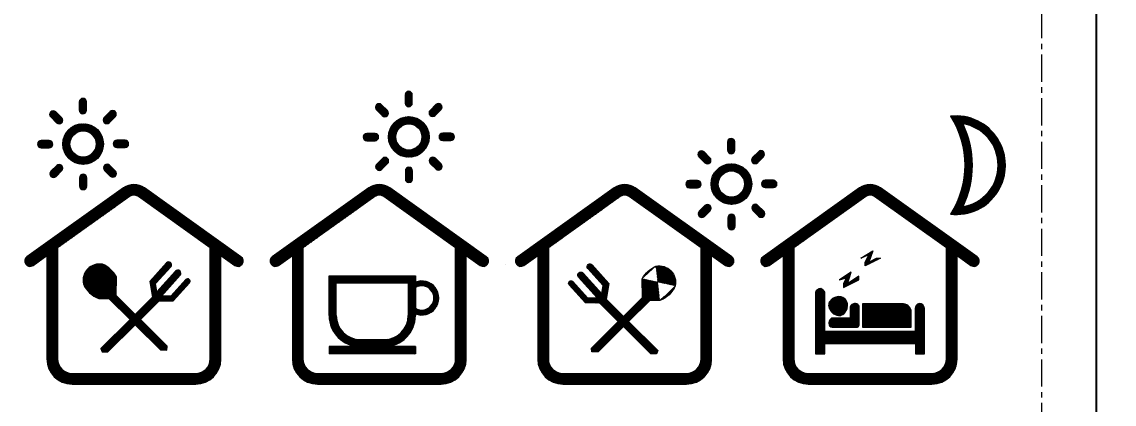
# Model space of a CAD drawing. Header units: millimetres. Extents: x 2631 to 4611, y 2266 to 2772.
# Drawn here: x 2731.04 to 2761.17, y 2693.99 to 2704.53 of the extents above; entities that cross this region are included whole.
import ezdxf

# ---------------------------------------------------------------- set-up
doc = ezdxf.new("R2010")
doc.units = ezdxf.units.MM
doc.linetypes.add('CENTER', pattern=[0.6, 0.375, -0.075, 0.075, -0.075])
doc.layers.add('Dim', color=4, linetype='Continuous')
doc.layers.add('DWG', color=7, linetype='Continuous')
doc.layers.add('LCD', color=4, linetype='Continuous', lineweight=20)
doc.styles.add('宋体', font='宋体.ttf')
doc.dimstyles.new('DIM', dxfattribs={"dimtxt": 2.5, "dimasz": 2, "dimexe": 1.25, "dimexo": 1, "dimgap": 1, "dimtad": 1, "dimzin": 1, "dimtxsty": '宋体', "dimcen": 2.5, "dimazin": 0, "dimtfac": 1, "dimtmove": 0, "dimatfit": 3, "dimfxl": 0, "dimlwe": 0, "dimarcsym": 0})
pattern_1 = [(45, (-449.201412, 935.138696), (-0.01122532015, 0.01122532015), [])]
pattern_2 = [(45, (-449.501412, 935.138696), (-0.01122532015, 0.01122532015), [])]
pattern_3 = [(45, (-448.901412, 935.138696), (-0.01122532015, 0.01122532015), [])]
pattern_4 = [(45, (-448.601412, 935.138696), (-0.01122532015, 0.01122532015), [])]

# ---------------------------------------------------------------- blocks, each defined once
blk = doc.blocks.new('*D95')
at = {"layer": 'Defpoints', "color": 0, "transparency": 16777216}
for p in [(2759.671, 2737.026), (2776.725, 2737.026), (2758.171, 2683.026)]:
    blk.add_point(p, dxfattribs=at)
at = {"layer": 'Dim', "color": 0, "lineweight": 0, "transparency": 16777216}
for p, q in [((2760.671, 2737.026), (2777.975, 2737.026)), ((2759.171, 2683.026), (2777.975, 2683.026))]:
    blk.add_line(p, q, dxfattribs=at)
at = {"layer": 'Dim', "color": 0, "lineweight": -2, "transparency": 16777216}
blk.add_line((2776.725, 2685.026), (2776.725, 2735.026), dxfattribs=at)
at = {"layer": 'Dim', "color": 0, "transparency": 16777216}
for points in [[(2776.392, 2735.026), (2777.058, 2735.026), (2776.725, 2737.026)], [(2776.392, 2685.026), (2777.058, 2685.026), (2776.725, 2683.026)]]:
    blk.add_solid(points, dxfattribs=at)
at = {"layer": 'Dim', "color": 0, "transparency": 16777216, "insert": (2774.086, 2706.459), "char_height": 2.5, "attachment_point": 5, "rotation": 90, "style": '宋体'}
blk.add_mtext('54,00(V.A)', dxfattribs=at)

msp = doc.modelspace()

# ---------------------------------------------------------------- hatches: boundary and pattern name
at = {"lineweight": 0}
h = msp.add_hatch(dxfattribs=at)
h.set_pattern_fill('ANSI31', color=256, scale=0.005)
h.set_pattern_definition(pattern_2)
h.paths.add_polyline_path([(2736.52796, 2698.08857), (2736.91125, 2697.81527, 0.41421356), (2737.11536, 2697.84946, 0.41421356), (2737.08117, 2698.05357), (2734.421, 2699.95036, 0.32000699), (2733.8377, 2699.95036), (2731.17753, 2698.05357, 0.41421356), (2731.14334, 2697.84946, 0.41421356), (2731.34744, 2697.81527), (2731.73073, 2698.08857), (2731.73073, 2695.23731, 0.41421356), (2732.4215, 2694.54654), (2735.8372, 2694.54654, 0.41421356), (2736.52796, 2695.23731)])
h.paths.add_polyline_path([(2736.23529, 2695.23731, -0.41421356), (2735.8372, 2694.83921), (2732.4215, 2694.83921, -0.41421356), (2732.02341, 2695.23731), (2732.02341, 2698.29725), (2734.00762, 2699.71206, -0.32000699), (2734.25108, 2699.71206), (2736.23529, 2698.29725)], flags=16)
h.paths.add_polyline_path([(2735.66155, 2697.33718), (2735.21317, 2696.83903), (2734.81995, 2696.83057), (2734.30757, 2696.32258), (2735.04417, 2695.59201), (2735.03966, 2695.48388), (2734.86515, 2695.48817), (2734.16568, 2696.18191), (2733.41265, 2695.43532), (2733.25011, 2695.4307), (2733.2174, 2695.5231), (2734.02382, 2696.32261), (2733.43989, 2696.90177), (2733.1653, 2696.90407, -0.21545157), (2732.73501, 2697.307, -0.53884782), (2733.26643, 2697.84639, -0.16950707), (2733.64741, 2697.5037), (2733.63868, 2696.98601), (2734.16571, 2696.46329), (2734.6448, 2696.93827), (2734.56671, 2697.37514), (2735.0274, 2697.88697, -1), (2735.1462, 2697.78004), (2734.72655, 2697.31381), (2734.76179, 2697.08417), (2735.27793, 2697.65718, -1), (2735.40268, 2697.5449), (2734.88654, 2696.97189), (2735.16065, 2696.97779), (2735.56354, 2697.4254, -1)], flags=0)
h = msp.add_hatch(dxfattribs=at)
h.set_pattern_fill('ANSI31', color=256, scale=0.005)
h.set_pattern_definition(pattern_1)
h.paths.add_polyline_path([(2743.68065, 2697.81527, 0.41421356), (2743.88476, 2697.84946, 0.41421356), (2743.85057, 2698.05357), (2741.19039, 2699.95036, 0.32000699), (2740.6071, 2699.95036), (2737.94693, 2698.05357, 0.41421356), (2737.91273, 2697.84946, 0.41421356), (2738.11684, 2697.81527), (2738.50013, 2698.08857), (2738.50013, 2695.23731, 0.41421356), (2739.1909, 2694.54654), (2742.60659, 2694.54654, 0.41421356), (2743.29736, 2695.23731), (2743.29736, 2698.08857)])
h.paths.add_polyline_path([(2743.00469, 2695.23731, -0.41421356), (2742.60659, 2694.83921), (2739.1909, 2694.83921, -0.41421356), (2738.7928, 2695.23731), (2738.7928, 2698.29725), (2740.77701, 2699.71206, -0.32000699), (2741.02048, 2699.71206), (2743.00469, 2698.29725)], flags=16)
h.paths.add_polyline_path([(2741.89261, 2696.48296), (2741.89261, 2696.43171, -0.41421356), (2741.03898, 2695.57809), (2741.89261, 2695.57809), (2741.89261, 2695.37688), (2739.51465, 2695.37688), (2739.51465, 2695.57809), (2740.36828, 2695.57809, -0.41421356), (2739.51465, 2696.43171), (2739.51465, 2697.52923), (2741.89261, 2697.52923), (2741.89261, 2697.3528, -1.48604621)], flags=0)
h.paths.add_polyline_path([(2741.89261, 2696.63293), (2741.89261, 2697.20283, -1.79743407)], flags=0)
h.paths.add_polyline_path([(2741.6975, 2697.33412), (2741.6975, 2696.43171, -0.41421356), (2741.03898, 2695.7732), (2740.36828, 2695.7732, -0.41421356), (2739.70977, 2696.43171), (2739.70977, 2697.33412)], flags=0)
h = msp.add_hatch(dxfattribs=at)
h.set_pattern_fill('ANSI31', color=256, scale=0.005)
h.set_pattern_definition(pattern_3)
h.paths.add_polyline_path([(2750.06676, 2698.08857), (2750.45005, 2697.81527, 0.41421356), (2750.65415, 2697.84946, 0.41421356), (2750.61996, 2698.05357), (2747.95979, 2699.95036, 0.32000699), (2747.3765, 2699.95036), (2744.71632, 2698.05357, 0.41421356), (2744.68213, 2697.84946, 0.41421356), (2744.88624, 2697.81527), (2745.26953, 2698.08857), (2745.26953, 2695.23731, 0.41421356), (2745.96029, 2694.54654), (2749.37599, 2694.54654, 0.41421356), (2750.06676, 2695.23731)])
h.paths.add_polyline_path([(2749.77409, 2695.23731, -0.41421356), (2749.37599, 2694.83921), (2745.96029, 2694.83921, -0.41421356), (2745.5622, 2695.23731), (2745.5622, 2698.29725), (2747.54641, 2699.71206, -0.32000699), (2747.78987, 2699.71206), (2749.77409, 2698.29725)], flags=16)
h.paths.add_polyline_path([(2749.06355, 2697.25382, -0.21545157), (2748.63326, 2696.8509), (2748.35867, 2696.84859), (2747.77474, 2696.26944), (2748.58115, 2695.46993), (2748.54845, 2695.37753), (2748.38591, 2695.38215), (2747.63288, 2696.12873), (2746.93341, 2695.43499), (2746.7589, 2695.4307), (2746.75439, 2695.53884), (2747.49099, 2696.26941), (2746.97861, 2696.7774), (2746.58539, 2696.78585), (2746.13701, 2697.28401, -1), (2746.23502, 2697.37223), (2746.63791, 2696.92461), (2746.91202, 2696.91872), (2746.39592, 2697.49168, -1), (2746.52058, 2697.60405), (2747.03677, 2697.031), (2747.07201, 2697.26063), (2746.65236, 2697.72687, -1), (2746.77116, 2697.8338), (2747.23185, 2697.32196), (2747.15376, 2696.8851), (2747.63285, 2696.41011), (2748.15988, 2696.93283), (2748.15115, 2697.45052, -0.16950707), (2748.53213, 2697.79321, -0.53884782)], flags=0)
h = msp.add_hatch(dxfattribs=at)
h.set_pattern_fill('ANSI31', color=256, scale=0.005)
h.set_pattern_definition(pattern_4)
h.paths.add_polyline_path([(2756.83615, 2698.08857), (2757.21944, 2697.81527, 0.41421356), (2757.42355, 2697.84946, 0.41421356), (2757.38936, 2698.05357), (2754.72919, 2699.95036, 0.32000699), (2754.14589, 2699.95036), (2751.48572, 2698.05357, 0.41421356), (2751.45153, 2697.84946, 0.41421356), (2751.65563, 2697.81527), (2752.03892, 2698.08857), (2752.03892, 2695.23731, 0.41421356), (2752.72969, 2694.54654), (2756.14539, 2694.54654, 0.41421356), (2756.83615, 2695.23731)])
h.paths.add_polyline_path([(2756.54348, 2695.23731, -0.41421356), (2756.14539, 2694.83921), (2752.72969, 2694.83921, -0.41421356), (2752.3316, 2695.23731), (2752.3316, 2698.29725), (2754.31581, 2699.71206, -0.32000699), (2754.55927, 2699.71206), (2756.54348, 2698.29725)], flags=16)
h.paths.add_polyline_path([(2755.93823, 2696.63046), (2755.93823, 2695.37737), (2755.6875, 2695.37737), (2755.6875, 2695.66769), (2753.18758, 2695.66769), (2753.18758, 2695.37737), (2752.92896, 2695.37737), (2752.92841, 2697.07283, -0.2873061), (2753.07661, 2697.17525, -0.16923824), (2753.18901, 2697.07959), (2753.18901, 2695.99743), (2755.68139, 2695.99743), (2755.68139, 2696.61386, -0.34807446), (2755.78992, 2696.76891, -0.37568134)], flags=0)
h.paths.add_polyline_path([(2755.5746, 2696.52034), (2755.5746, 2696.11238), (2754.22692, 2696.11238), (2754.22753, 2696.75877), (2755.3055, 2696.75877, -0.43424291)], flags=0)
h.paths.add_polyline_path([(2754.72067, 2698.01117), (2754.29777, 2697.80169), (2754.29777, 2697.90283), (2754.40434, 2698.10762), (2754.18494, 2698.01333), (2754.51784, 2698.21458), (2754.40005, 2697.90519), (2754.61114, 2698.01117)], flags=0)
h.paths.add_polyline_path([(2754.12806, 2697.42072), (2753.70734, 2697.21072), (2753.70734, 2697.31577), (2753.7843, 2697.47463), (2753.59447, 2697.41954), (2753.91641, 2697.6258), (2753.81252, 2697.31193), (2754.12806, 2697.52299)], flags=0)
h.paths.add_polyline_path([(2753.39161, 2696.11701), (2754.08657, 2696.11701, 0.41609197), (2754.13201, 2696.16672), (2754.13201, 2696.68015, 0.41384305), (2754.0374, 2696.76342, 0.20803988), (2753.9126, 2696.72015, 0.2099861), (2753.89038, 2696.64353), (2753.89038, 2696.35746), (2753.38715, 2696.28027, 1.02767298)], flags=0)
h.paths.add_polyline_path([(2753.81419, 2696.74024, -0.04772858), (2753.80471, 2696.63293, 0.10831985)], flags=0)
h = msp.add_hatch(dxfattribs=at)
h.set_pattern_fill('ANSI31', color=256, scale=0.005)
h.set_pattern_definition(pattern_4)
h.paths.add_polyline_path([(2754.51784, 2698.21458), (2754.40005, 2697.90519), (2754.61114, 2698.01117), (2754.72067, 2698.01117), (2754.29777, 2697.80169), (2754.29777, 2697.90283), (2754.40434, 2698.10762), (2754.18494, 2698.01333)])
h.paths.add_polyline_path([(2753.59447, 2697.41954), (2753.7843, 2697.47463), (2753.70734, 2697.31577), (2753.70734, 2697.21072), (2754.12806, 2697.42072), (2754.12806, 2697.52299), (2753.81252, 2697.31193), (2753.91641, 2697.6258)])
edge = h.paths.add_edge_path(flags=17)
edge.add_line((2754.22692, 2696.11238), (2755.5746, 2696.11238))
edge.add_line((2755.5746, 2696.11238), (2755.5746, 2696.52034))
edge.add_arc((2755.32867, 2696.51384), 0.24602, 1.513724, 95.403941)
edge.add_line((2755.3055, 2696.75877), (2754.22753, 2696.75877))
edge.add_line((2754.22753, 2696.75877), (2754.22692, 2696.11238))
edge = h.paths.add_edge_path(flags=17)
edge.add_arc((2753.48455, 2696.71038), 0.19087, 169.80168, 212.751005)
edge.add_arc((2753.63695, 2696.76341), 0.3498, 206.539338, 233.616682)
edge.add_arc((2753.58673, 2696.72917), 0.29313, 237.552912, 276.048813)
edge.add_arc((2753.54895, 2696.68595), 0.2576, 285.461187, 316.869981)
edge.add_arc((2753.47231, 2696.74103), 0.3514, 318.858742, 335.942698)
edge.add_arc((2753.47324, 2696.71352), 0.34024, 340.113356, 349.828396)
edge.add_arc((2753.24867, 2696.73614), 0.56554, 351.590436, 360.41514)
edge.add_arc((2753.5647, 2696.70821), 0.25154, 7.314329, 29.091233)
edge.add_arc((2753.6131, 2696.76394), 0.18388, 21.226599, 82.23098)
edge.add_arc((2753.56943, 2696.6951), 0.26022, 74.729691, 107.25233)
edge.add_arc((2753.58242, 2696.64229), 0.31452, 106.660211, 142.690232)
edge.add_arc((2753.479, 2696.72262), 0.18358, 143.065841, 173.258539)
edge = h.paths.add_edge_path(flags=17)
edge.add_line((2753.89038, 2696.66956), (2753.89038, 2696.35746))
edge.add_line((2753.89038, 2696.35746), (2753.37747, 2696.35746))
edge.add_arc((2753.4245, 2696.2467), 0.12034, 113.009187, 181.062023)
edge.add_line((2753.30419, 2696.24447), (2753.30419, 2696.2111))
edge.add_arc((2753.34016, 2696.21251), 0.036, 182.25227, 196.044553)
edge.add_arc((2753.38715, 2696.19858), 0.08169, 177.205589, 273.127618)
edge.add_line((2753.39161, 2696.11701), (2754.08657, 2696.11701))
edge.add_arc((2754.0846, 2696.16444), 0.04747, 272.383872, 362.751081)
edge.add_line((2754.13201, 2696.16672), (2754.13201, 2696.68015))
edge.add_arc((2754.04302, 2696.67442), 0.08917, 3.684079, 93.611591)
edge.add_line((2754.0374, 2696.76342), (2754.01152, 2696.76342))
edge.add_arc((2754.0248, 2696.59835), 0.1656, 94.599005, 132.649457)
edge.add_arc((2753.98869, 2696.65654), 0.09917, 140.105083, 172.458852)
edge = h.paths.add_edge_path()
edge.add_line((2755.93823, 2695.37737), (2755.93823, 2696.63046))
edge.add_arc((2755.78494, 2696.61492), 0.15407, 5.787634, 88.148685)
edge.add_arc((2755.83353, 2696.62288), 0.15241, 106.625009, 183.391817)
edge.add_line((2755.68139, 2696.61386), (2755.68139, 2695.99743))
edge.add_line((2755.68139, 2695.99743), (2753.18901, 2695.99743))
edge.add_line((2753.18901, 2695.99743), (2753.18901, 2697.07959))
edge.add_arc((2752.99554, 2696.96614), 0.22428, 30.386927, 68.809409)
edge.add_arc((2753.08427, 2697.00573), 0.16969, 92.588867, 156.707592)
edge.add_line((2752.92841, 2697.07283), (2752.92896, 2695.37737))
edge.add_line((2752.92896, 2695.37737), (2753.18758, 2695.37737))
edge.add_line((2753.18758, 2695.37737), (2753.18758, 2695.66769))
edge.add_line((2753.18758, 2695.66769), (2755.6875, 2695.66769))
edge.add_line((2755.6875, 2695.66769), (2755.6875, 2695.37737))
edge.add_line((2755.6875, 2695.37737), (2755.93823, 2695.37737))
h = msp.add_hatch(dxfattribs=at)
h.set_pattern_fill('ANSI31', color=256, scale=0.005)
h.set_pattern_definition(pattern_2)
edge = h.paths.add_edge_path()
edge.add_line((2733.43989, 2696.90177), (2734.02382, 2696.32261))
edge.add_line((2734.02382, 2696.32261), (2733.2174, 2695.5231))
edge.add_line((2733.2174, 2695.5231), (2733.25011, 2695.4307))
edge.add_line((2733.25011, 2695.4307), (2733.41265, 2695.43532))
edge.add_line((2733.41265, 2695.43532), (2734.16568, 2696.18191))
edge.add_line((2734.16568, 2696.18191), (2734.86515, 2695.48817))
edge.add_line((2734.86515, 2695.48817), (2735.03966, 2695.48388))
edge.add_line((2735.03966, 2695.48388), (2735.04417, 2695.59201))
edge.add_line((2735.04417, 2695.59201), (2734.30757, 2696.32258))
edge.add_line((2734.30757, 2696.32258), (2734.81995, 2696.83057))
edge.add_line((2734.81995, 2696.83057), (2735.21317, 2696.83903))
edge.add_line((2735.21317, 2696.83903), (2735.66155, 2697.33718))
edge.add_arc((2735.61254, 2697.38129), 0.06593, 318.010274, 498.010274)
edge.add_line((2735.56354, 2697.4254), (2735.16065, 2696.97779))
edge.add_line((2735.16065, 2696.97779), (2734.88654, 2696.97189))
edge.add_line((2734.88654, 2696.97189), (2735.40268, 2697.5449))
edge.add_arc((2735.34031, 2697.60104), 0.08391, 318.010274, 498.010274)
edge.add_line((2735.27793, 2697.65718), (2734.76179, 2697.08417))
edge.add_line((2734.76179, 2697.08417), (2734.72655, 2697.31381))
edge.add_line((2734.72655, 2697.31381), (2735.1462, 2697.78004))
edge.add_arc((2735.0868, 2697.83351), 0.07992, 318.010274, 498.010274)
edge.add_line((2735.0274, 2697.88697), (2734.56671, 2697.37514))
edge.add_line((2734.56671, 2697.37514), (2734.6448, 2696.93827))
edge.add_line((2734.6448, 2696.93827), (2734.16571, 2696.46329))
edge.add_line((2734.16571, 2696.46329), (2733.63868, 2696.98601))
edge.add_line((2733.63868, 2696.98601), (2733.64741, 2697.5037))
edge.add_arc((2732.96602, 2697.12929), 0.77748, 28.787612, 67.269985)
edge.add_arc((2733.17831, 2697.40173), 0.45331, 78.790655, 192.062298)
edge.add_arc((2733.39599, 2697.58165), 0.71577, 202.56358, 251.19801)
edge.add_line((2733.1653, 2696.90407), (2733.43989, 2696.90177))
h = msp.add_hatch(dxfattribs=at)
h.set_pattern_fill('ANSI31', color=256, scale=0.005)
h.set_pattern_definition(pattern_3)
edge = h.paths.add_edge_path()
edge.add_line((2748.35867, 2696.84859), (2747.77474, 2696.26944))
edge.add_line((2747.77474, 2696.26944), (2748.58115, 2695.46993))
edge.add_line((2748.58115, 2695.46993), (2748.54845, 2695.37753))
edge.add_line((2748.54845, 2695.37753), (2748.38591, 2695.38215))
edge.add_line((2748.38591, 2695.38215), (2747.63288, 2696.12873))
edge.add_line((2747.63288, 2696.12873), (2746.93341, 2695.43499))
edge.add_line((2746.93341, 2695.43499), (2746.7589, 2695.4307))
edge.add_line((2746.7589, 2695.4307), (2746.75439, 2695.53884))
edge.add_line((2746.75439, 2695.53884), (2747.49099, 2696.26941))
edge.add_line((2747.49099, 2696.26941), (2746.97861, 2696.7774))
edge.add_line((2746.97861, 2696.7774), (2746.58539, 2696.78585))
edge.add_line((2746.58539, 2696.78585), (2746.13701, 2697.28401))
edge.add_arc((2746.18601, 2697.32812), 0.06593, 41.989726, 221.989726, ccw=False)
edge.add_line((2746.23502, 2697.37223), (2746.63791, 2696.92461))
edge.add_line((2746.63791, 2696.92461), (2746.91202, 2696.91872))
edge.add_line((2746.91202, 2696.91872), (2746.39588, 2697.49173))
edge.add_arc((2746.45825, 2697.54786), 0.08391, 41.989726, 221.989726, ccw=False)
edge.add_line((2746.52062, 2697.604), (2747.03677, 2697.031))
edge.add_line((2747.03677, 2697.031), (2747.07201, 2697.26063))
edge.add_line((2747.07201, 2697.26063), (2746.65236, 2697.72687))
edge.add_arc((2746.71176, 2697.78033), 0.07992, 41.989726, 221.989726, ccw=False)
edge.add_line((2746.77116, 2697.8338), (2747.23185, 2697.32196))
edge.add_line((2747.23185, 2697.32196), (2747.15376, 2696.8851))
edge.add_line((2747.15376, 2696.8851), (2747.63285, 2696.41011))
edge.add_line((2747.63285, 2696.41011), (2748.15988, 2696.93283))
edge.add_line((2748.15988, 2696.93283), (2748.15115, 2697.45052))
edge.add_arc((2748.83254, 2697.07612), 0.77748, 112.730015, 151.212388, ccw=False)
edge.add_arc((2748.62025, 2697.34855), 0.45331, -12.062298, 101.209345, ccw=False)
edge.add_arc((2748.40257, 2697.52847), 0.71577, 288.80199, 337.43642, ccw=False)
edge.add_line((2748.63326, 2696.8509), (2748.35867, 2696.84859))
h = msp.add_hatch(dxfattribs=at)
h.set_pattern_fill('ANSI31', color=256, scale=0.005)
h.set_pattern_definition(pattern_1)
edge = h.paths.add_edge_path(flags=16)
edge.add_line((2740.36828, 2695.7732), (2741.03898, 2695.7732))
edge.add_arc((2741.03898, 2696.43171), 0.65851, 270, 360)
edge.add_line((2741.6975, 2696.43171), (2741.6975, 2697.33412))
edge.add_line((2741.6975, 2697.33412), (2739.70977, 2697.33412))
edge.add_line((2739.70977, 2697.33412), (2739.70977, 2696.43171))
edge.add_arc((2740.36828, 2696.43171), 0.65851, 180, 270)
h.paths.add_polyline_path([(2741.89261, 2695.57809), (2741.89261, 2695.37688), (2739.51465, 2695.37688), (2739.51465, 2695.57809)])
edge = h.paths.add_edge_path()
edge.add_arc((2742.06943, 2696.91788), 0.46949, 247.875317, 472.124683)
edge.add_line((2741.89261, 2697.3528), (2741.89261, 2697.52923))
edge.add_line((2741.89261, 2697.52923), (2739.51465, 2697.52923))
edge.add_line((2739.51465, 2697.52923), (2739.51465, 2696.43171))
edge.add_arc((2740.36828, 2696.43171), 0.85363, 180, 270)
edge.add_line((2740.36828, 2695.57809), (2741.03898, 2695.57809))
edge.add_arc((2741.03898, 2696.43171), 0.85363, 270, 360)
edge.add_line((2741.89261, 2696.43171), (2741.89261, 2696.48296))
edge = h.paths.add_edge_path(flags=16)
edge.add_arc((2742.06943, 2696.91788), 0.33535, 238.178631, 481.821369)
edge.add_line((2741.89261, 2697.20283), (2741.89261, 2696.63293))
at = {"layer": 'LCD'}
h = msp.add_hatch(dxfattribs=at)
h.set_pattern_fill('ANSI31', color=0, scale=0.005)
h.set_pattern_definition([(45, (-466.786535, 936.242757), (-0.01122532015, 0.01122532015), [])])
edge = h.paths.add_edge_path()
edge.add_line((2733.31788, 2700.43411), (2733.47689, 2700.27509))
edge.add_arc((2733.5476, 2700.3458), 0.1, 225, 315)
edge.add_arc((2733.5476, 2700.3458), 0.1, 315, 405)
edge.add_line((2733.61831, 2700.41652), (2733.4593, 2700.57553))
edge.add_arc((2733.38859, 2700.50482), 0.1, 45, 135)
edge.add_arc((2733.38859, 2700.50482), 0.1, 135, 225)
edge = h.paths.add_edge_path()
edge.add_line((2732.62985, 2700.22884), (2732.62985, 2700.00396))
edge.add_arc((2732.72985, 2700.00396), 0.1, 180, 270)
edge.add_arc((2732.72985, 2700.00396), 0.1, 270, 360)
edge.add_line((2732.82985, 2700.00396), (2732.82985, 2700.22884))
edge.add_arc((2732.72985, 2700.22884), 0.1, 0, 90)
edge.add_arc((2732.72985, 2700.22884), 0.1, 90, 180)
edge = h.paths.add_edge_path()
edge.add_line((2731.99819, 2700.5702), (2731.83918, 2700.41119))
edge.add_arc((2731.90989, 2700.34048), 0.1, 135, 225)
edge.add_arc((2731.90989, 2700.34048), 0.1, 225, 315)
edge.add_line((2731.9806, 2700.26977), (2732.13961, 2700.42878))
edge.add_arc((2732.0689, 2700.49949), 0.1, 315, 405)
edge.add_arc((2732.0689, 2700.49949), 0.1, 45, 135)
edge = h.paths.add_edge_path()
edge.add_line((2731.79292, 2701.25824), (2731.56804, 2701.25824))
edge.add_arc((2731.56804, 2701.15824), 0.1, 90, 180)
edge.add_arc((2731.56804, 2701.15824), 0.1, 180, 270)
edge.add_line((2731.56804, 2701.05824), (2731.79292, 2701.05824))
edge.add_arc((2731.79292, 2701.15824), 0.1, 270, 360)
edge.add_arc((2731.79292, 2701.15824), 0.1, 360, 450)
edge = h.paths.add_edge_path()
edge.add_line((2732.13429, 2701.88989), (2731.97527, 2702.04891))
edge.add_arc((2731.90456, 2701.9782), 0.1, 45, 135)
edge.add_arc((2731.90456, 2701.9782), 0.1, 135, 225)
edge.add_line((2731.83385, 2701.90748), (2731.99287, 2701.74847))
edge.add_arc((2732.06358, 2701.81918), 0.1, 225, 315)
edge.add_arc((2732.06358, 2701.81918), 0.1, 315, 405)
edge = h.paths.add_edge_path()
edge.add_line((2732.82232, 2702.09516), (2732.82232, 2702.32004))
edge.add_arc((2732.72232, 2702.32004), 0.1, 0, 90)
edge.add_arc((2732.72232, 2702.32004), 0.1, 90, 180)
edge.add_line((2732.62232, 2702.32004), (2732.62232, 2702.09516))
edge.add_arc((2732.72232, 2702.09516), 0.1, 180, 270)
edge.add_arc((2732.72232, 2702.09516), 0.1, 270, 360)
edge = h.paths.add_edge_path()
edge.add_line((2733.45398, 2701.7538), (2733.61299, 2701.91281))
edge.add_arc((2733.54228, 2701.98352), 0.1, 315, 405)
edge.add_arc((2733.54228, 2701.98352), 0.1, 45, 135)
edge.add_line((2733.47157, 2702.05423), (2733.31256, 2701.89522))
edge.add_arc((2733.38327, 2701.82451), 0.1, 135, 225)
edge.add_arc((2733.38327, 2701.82451), 0.1, 225, 315)
edge = h.paths.add_edge_path()
edge.add_line((2733.65925, 2701.06576), (2733.88412, 2701.06576))
edge.add_arc((2733.88412, 2701.16576), 0.1, 270, 360)
edge.add_arc((2733.88412, 2701.16576), 0.1, 0, 90)
edge.add_line((2733.88412, 2701.26576), (2733.65925, 2701.26576))
edge.add_arc((2733.65925, 2701.16576), 0.1, 90, 180)
edge.add_arc((2733.65925, 2701.16576), 0.1, 180, 270)
edge = h.paths.add_edge_path(flags=17)
edge.add_arc((2732.72608, 2701.162), 0.3604, 0, 360)
edge = h.paths.add_edge_path()
edge.add_arc((2732.72608, 2701.162), 0.5604, 0, 360)
h = msp.add_hatch(dxfattribs=at)
h.set_pattern_fill('ANSI31', color=0, scale=0.005)
h.set_pattern_definition([(45, (-457.799193, 936.437871), (-0.01122532015, 0.01122532015), [])])
edge = h.paths.add_edge_path()
edge.add_line((2742.30522, 2700.62922), (2742.46424, 2700.47021))
edge.add_arc((2742.53495, 2700.54092), 0.1, 225, 315)
edge.add_arc((2742.53495, 2700.54092), 0.1, 315, 405)
edge.add_line((2742.60566, 2700.61163), (2742.44664, 2700.77064))
edge.add_arc((2742.37593, 2700.69993), 0.1, 45, 135)
edge.add_arc((2742.37593, 2700.69993), 0.1, 135, 225)
edge = h.paths.add_edge_path()
edge.add_line((2741.61719, 2700.42395), (2741.61719, 2700.19908))
edge.add_arc((2741.71719, 2700.19908), 0.1, 180, 270)
edge.add_arc((2741.71719, 2700.19908), 0.1, 270, 360)
edge.add_line((2741.81719, 2700.19908), (2741.81719, 2700.42395))
edge.add_arc((2741.71719, 2700.42395), 0.1, 0, 90)
edge.add_arc((2741.71719, 2700.42395), 0.1, 90, 180)
edge = h.paths.add_edge_path()
edge.add_line((2740.98553, 2700.76532), (2740.82652, 2700.60631))
edge.add_arc((2740.89723, 2700.53559), 0.1, 135, 225)
edge.add_arc((2740.89723, 2700.53559), 0.1, 225, 315)
edge.add_line((2740.96794, 2700.46488), (2741.12695, 2700.6239))
edge.add_arc((2741.05624, 2700.69461), 0.1, 315, 405)
edge.add_arc((2741.05624, 2700.69461), 0.1, 45, 135)
edge = h.paths.add_edge_path()
edge.add_line((2740.78026, 2701.45335), (2740.55539, 2701.45335))
edge.add_arc((2740.55539, 2701.35335), 0.1, 90, 180)
edge.add_arc((2740.55539, 2701.35335), 0.1, 180, 270)
edge.add_line((2740.55539, 2701.25335), (2740.78026, 2701.25335))
edge.add_arc((2740.78026, 2701.35335), 0.1, 270, 360)
edge.add_arc((2740.78026, 2701.35335), 0.1, 360, 450)
edge = h.paths.add_edge_path()
edge.add_line((2741.12163, 2702.08501), (2740.96262, 2702.24402))
edge.add_arc((2740.89191, 2702.17331), 0.1, 45, 135)
edge.add_arc((2740.89191, 2702.17331), 0.1, 135, 225)
edge.add_line((2740.8212, 2702.1026), (2740.98021, 2701.94359))
edge.add_arc((2741.05092, 2702.0143), 0.1, 225, 315)
edge.add_arc((2741.05092, 2702.0143), 0.1, 315, 405)
edge = h.paths.add_edge_path()
edge.add_line((2741.80966, 2702.29028), (2741.80966, 2702.51515))
edge.add_arc((2741.70966, 2702.51515), 0.1, 360, 450)
edge.add_arc((2741.70966, 2702.51515), 0.1, 90, 180)
edge.add_line((2741.60966, 2702.51515), (2741.60966, 2702.29028))
edge.add_arc((2741.70966, 2702.29028), 0.1, 180, 270)
edge.add_arc((2741.70966, 2702.29028), 0.1, 270, 360)
edge = h.paths.add_edge_path()
edge.add_line((2742.44132, 2701.94891), (2742.60033, 2702.10792))
edge.add_arc((2742.52962, 2702.17863), 0.1, 315, 405)
edge.add_arc((2742.52962, 2702.17863), 0.1, 45, 135)
edge.add_line((2742.45891, 2702.24934), (2742.2999, 2702.09033))
edge.add_arc((2742.37061, 2702.01962), 0.1, 135, 225)
edge.add_arc((2742.37061, 2702.01962), 0.1, 225, 315)
edge = h.paths.add_edge_path()
edge.add_line((2742.64659, 2701.26088), (2742.87147, 2701.26088))
edge.add_arc((2742.87147, 2701.36088), 0.1, 270, 360)
edge.add_arc((2742.87147, 2701.36088), 0.1, 360, 450)
edge.add_line((2742.87147, 2701.46088), (2742.64659, 2701.46088))
edge.add_arc((2742.64659, 2701.36088), 0.1, 90, 180)
edge.add_arc((2742.64659, 2701.36088), 0.1, 180, 270)
edge = h.paths.add_edge_path(flags=17)
edge.add_arc((2741.71343, 2701.35711), 0.3604, 0, 360)
edge = h.paths.add_edge_path()
edge.add_arc((2741.71343, 2701.35711), 0.5604, 0, 360)
h = msp.add_hatch(dxfattribs=at)
h.set_pattern_fill('ANSI31', color=0, scale=0.005)
h.set_pattern_definition(pattern_4)
edge = h.paths.add_edge_path(flags=16)
edge.add_arc((2756.81181, 2700.5768), 1.15887, 279.140373, 440.859627)
edge.add_arc((2754.56907, 2700.5768), 2.68302, -25.242085, 25.242085, ccw=False)
edge = h.paths.add_edge_path()
edge.add_arc((2756.81181, 2700.5768), 1.35887, 263.301032, 456.698968)
edge.add_arc((2754.56907, 2700.5768), 2.48302, -32.924252, 32.924252, ccw=False)
h = msp.add_hatch(dxfattribs=at)
h.set_pattern_fill('ANSI31', color=0, scale=0.005)
h.set_pattern_definition(pattern_3)
edge = h.paths.add_edge_path()
edge.add_line((2751.203, 2699.33004), (2751.36202, 2699.17103))
edge.add_arc((2751.43273, 2699.24174), 0.1, 225, 315)
edge.add_arc((2751.43273, 2699.24174), 0.1, 315, 405)
edge.add_line((2751.50344, 2699.31245), (2751.34443, 2699.47147))
edge.add_arc((2751.27372, 2699.40076), 0.1, 45, 135)
edge.add_arc((2751.27372, 2699.40076), 0.1, 135, 225)
edge = h.paths.add_edge_path()
edge.add_line((2750.51497, 2699.12478), (2750.51497, 2698.8999))
edge.add_arc((2750.61497, 2698.8999), 0.1, 180, 270)
edge.add_arc((2750.61497, 2698.8999), 0.1, 270, 360)
edge.add_line((2750.71497, 2698.8999), (2750.71497, 2699.12478))
edge.add_arc((2750.61497, 2699.12478), 0.1, 360, 450)
edge.add_arc((2750.61497, 2699.12478), 0.1, 90, 180)
edge = h.paths.add_edge_path()
edge.add_line((2749.88331, 2699.46614), (2749.7243, 2699.30713))
edge.add_arc((2749.79501, 2699.23642), 0.1, 135, 225)
edge.add_arc((2749.79501, 2699.23642), 0.1, 225, 315)
edge.add_line((2749.86572, 2699.16571), (2750.02473, 2699.32472))
edge.add_arc((2749.95402, 2699.39543), 0.1, 315, 405)
edge.add_arc((2749.95402, 2699.39543), 0.1, 45, 135)
edge = h.paths.add_edge_path()
edge.add_line((2749.67804, 2700.15417), (2749.45317, 2700.15417))
edge.add_arc((2749.45317, 2700.05417), 0.1, 90, 180)
edge.add_arc((2749.45317, 2700.05417), 0.1, 180, 270)
edge.add_line((2749.45317, 2699.95417), (2749.67804, 2699.95417))
edge.add_arc((2749.67804, 2700.05417), 0.1, 270, 360)
edge.add_arc((2749.67804, 2700.05417), 0.1, 360, 450)
edge = h.paths.add_edge_path()
edge.add_line((2750.01941, 2700.78583), (2749.8604, 2700.94485))
edge.add_arc((2749.78969, 2700.87413), 0.1, 45, 135)
edge.add_arc((2749.78969, 2700.87413), 0.1, 135, 225)
edge.add_line((2749.71898, 2700.80342), (2749.87799, 2700.64441))
edge.add_arc((2749.9487, 2700.71512), 0.1, 225, 315)
edge.add_arc((2749.9487, 2700.71512), 0.1, 315, 405)
edge = h.paths.add_edge_path()
edge.add_line((2750.70744, 2700.9911), (2750.70744, 2701.21598))
edge.add_arc((2750.60744, 2701.21598), 0.1, 360, 450)
edge.add_arc((2750.60744, 2701.21598), 0.1, 90, 180)
edge.add_line((2750.50744, 2701.21598), (2750.50744, 2700.9911))
edge.add_arc((2750.60744, 2700.9911), 0.1, 180, 270)
edge.add_arc((2750.60744, 2700.9911), 0.1, 270, 360)
edge = h.paths.add_edge_path()
edge.add_line((2751.3391, 2700.64974), (2751.49811, 2700.80875))
edge.add_arc((2751.4274, 2700.87946), 0.1, 315, 405)
edge.add_arc((2751.4274, 2700.87946), 0.1, 45, 135)
edge.add_line((2751.35669, 2700.95017), (2751.19768, 2700.79116))
edge.add_arc((2751.26839, 2700.72045), 0.1, 135, 225)
edge.add_arc((2751.26839, 2700.72045), 0.1, 225, 315)
edge = h.paths.add_edge_path()
edge.add_line((2751.54437, 2699.9617), (2751.76925, 2699.9617))
edge.add_arc((2751.76925, 2700.0617), 0.1, 270, 360)
edge.add_arc((2751.76925, 2700.0617), 0.1, 0, 90)
edge.add_line((2751.76925, 2700.1617), (2751.54437, 2700.1617))
edge.add_arc((2751.54437, 2700.0617), 0.1, 90, 180)
edge.add_arc((2751.54437, 2700.0617), 0.1, 180, 270)
edge = h.paths.add_edge_path(flags=17)
edge.add_arc((2750.61121, 2700.05794), 0.3604, 0, 360)
edge = h.paths.add_edge_path()
edge.add_arc((2750.61121, 2700.05794), 0.5604, 0, 360)

# ---------------------------------------------------------------- linework, layer by layer
at = {"lineweight": 0}
for centre, radius in [((2741.71343, 2701.35711), 0.5604), ((2732.72608, 2701.162), 0.5604), ((2732.72608, 2701.162), 0.3604), ((2741.71343, 2701.35711), 0.3604), ((2750.61121, 2700.05794), 0.5604), ((2750.61121, 2700.05794), 0.3604)]:
    msp.add_circle(centre, radius, dxfattribs=at)
at = {"layer": 'Dim', "color": 3}
msp.add_lwpolyline([(2691.67068, 2738.52626), (2760.67068, 2738.52626), (2760.67068, 2681.52626), (2691.67068, 2681.52626)], close=True, dxfattribs=at)
at = {"layer": 'DWG', "lineweight": 0}
for p, q in [((2744.38213, 2697.84946), (2744.38213, 2697.84946)), ((2739.51465, 2697.52923), (2741.89261, 2697.52923)), ((2739.51465, 2696.43171), (2739.51465, 2697.52923)), ((2741.89261, 2697.52923), (2741.89261, 2697.3528)), ((2739.70977, 2697.33412), (2741.6975, 2697.33412)), ((2739.70977, 2696.43171), (2739.70977, 2697.33412)), ((2741.6975, 2697.33412), (2741.6975, 2696.43171)), ((2741.89261, 2697.20283), (2741.89261, 2696.63293)), ((2741.89261, 2696.48296), (2741.89261, 2696.43171)), ((2740.36828, 2695.7732), (2741.03898, 2695.7732)), ((2741.89261, 2695.57809), (2739.51465, 2695.57809)), ((2739.51465, 2695.57809), (2739.51465, 2695.37688)), ((2741.03898, 2695.57809), (2740.36828, 2695.57809)), ((2741.89261, 2695.57809), (2741.89261, 2695.37688)), ((2741.89261, 2695.37688), (2739.51465, 2695.37688))]:
    msp.add_line(p, q, dxfattribs=at)
for points in [[(2756.65329, 2699.22721, 1.12432891), (2756.65329, 2701.92639, -0.29549461)], [(2756.9959, 2699.43264, 0.85196434), (2756.9959, 2701.72096, -0.22391212)], [(2737.11536, 2697.84946, 0.41421356), (2737.08117, 2698.05357), (2734.421, 2699.95036, 0.32000699), (2733.8377, 2699.95036), (2731.17753, 2698.05357, 0.41421356), (2731.14334, 2697.84946, 0.41421356), (2731.34744, 2697.81527), (2731.73073, 2698.08857), (2731.73073, 2695.23731, 0.41421356), (2732.4215, 2694.54654), (2735.8372, 2694.54654, 0.41421356), (2736.52796, 2695.23731), (2736.52796, 2698.08857), (2736.91125, 2697.81527, 0.41421356), (2737.11536, 2697.84946)], [(2743.88476, 2697.84946, 0.41421356), (2743.85057, 2698.05357), (2741.19039, 2699.95036, 0.32000699), (2740.6071, 2699.95036), (2737.94693, 2698.05357, 0.41421356), (2737.91273, 2697.84946, 0.41421356), (2738.11684, 2697.81527), (2738.50013, 2698.08857), (2738.50013, 2695.23731, 0.41421356), (2739.1909, 2694.54654), (2742.60659, 2694.54654, 0.41421356), (2743.29736, 2695.23731), (2743.29736, 2698.08857), (2743.68065, 2697.81527, 0.41421356), (2743.88476, 2697.84946)], [(2750.65415, 2697.84946, 0.41421356), (2750.61996, 2698.05357), (2747.95979, 2699.95036, 0.32000699), (2747.3765, 2699.95036), (2744.71632, 2698.05357, 0.41421356), (2744.68213, 2697.84946, 0.41421356), (2744.88624, 2697.81527), (2745.26953, 2698.08857), (2745.26953, 2695.23731, 0.41421356), (2745.96029, 2694.54654), (2749.37599, 2694.54654, 0.41421356), (2750.06676, 2695.23731), (2750.06676, 2698.08857), (2750.45005, 2697.81527, 0.41421356), (2750.65415, 2697.84946)], [(2757.42355, 2697.84946, 0.41421356), (2757.38936, 2698.05357), (2754.72919, 2699.95036, 0.32000699), (2754.14589, 2699.95036), (2751.48572, 2698.05357, 0.41421356), (2751.45153, 2697.84946, 0.41421356), (2751.65563, 2697.81527), (2752.03892, 2698.08857), (2752.03892, 2695.23731, 0.41421356), (2752.72969, 2694.54654), (2756.14539, 2694.54654, 0.41421356), (2756.83615, 2695.23731), (2756.83615, 2698.08857), (2757.21944, 2697.81527, 0.41421356), (2757.42355, 2697.84946)], [(2735.8372, 2694.83921, 0.41421356), (2736.23529, 2695.23731), (2736.23529, 2698.29725), (2734.25108, 2699.71206, 0.32000699), (2734.00762, 2699.71206), (2732.02341, 2698.29725), (2732.02341, 2695.23731, 0.41421356), (2732.4215, 2694.83921)], [(2742.60659, 2694.83921, 0.41421356), (2743.00469, 2695.23731), (2743.00469, 2698.29725), (2741.02048, 2699.71206, 0.32000699), (2740.77701, 2699.71206), (2738.7928, 2698.29725), (2738.7928, 2695.23731, 0.41421356), (2739.1909, 2694.83921)], [(2749.37599, 2694.83921, 0.41421356), (2749.77409, 2695.23731), (2749.77409, 2698.29725), (2747.78987, 2699.71206, 0.32000699), (2747.54641, 2699.71206), (2745.5622, 2698.29725), (2745.5622, 2695.23731, 0.41421356), (2745.96029, 2694.83921)], [(2756.14539, 2694.83921, 0.41421356), (2756.54348, 2695.23731), (2756.54348, 2698.29725), (2754.55927, 2699.71206, 0.32000699), (2754.31581, 2699.71206), (2752.3316, 2698.29725), (2752.3316, 2695.23731, 0.41421356), (2752.72969, 2694.83921)], [(2733.43989, 2696.90177), (2734.02382, 2696.32261), (2733.2174, 2695.5231), (2733.25011, 2695.4307), (2733.41265, 2695.43532), (2734.16568, 2696.18191), (2734.86515, 2695.48817), (2735.03966, 2695.48388), (2735.04417, 2695.59201), (2734.30757, 2696.32258), (2734.81995, 2696.83057), (2735.21317, 2696.83903), (2735.66155, 2697.33718, 1), (2735.56354, 2697.4254), (2735.16065, 2696.97779), (2734.88654, 2696.97189), (2735.40268, 2697.5449, 1), (2735.27793, 2697.65718), (2734.76179, 2697.08417), (2734.72655, 2697.31381), (2735.1462, 2697.78004, 1), (2735.0274, 2697.88697), (2734.56671, 2697.37514), (2734.6448, 2696.93827), (2734.16571, 2696.46329), (2733.63868, 2696.98601), (2733.64741, 2697.5037, 0.16950707), (2733.26643, 2697.84639, 0.53884782), (2732.73501, 2697.307, 0.21545157), (2733.1653, 2696.90407)], [(2748.35867, 2696.84859), (2747.77474, 2696.26944), (2748.58115, 2695.46993), (2748.54845, 2695.37753), (2748.38591, 2695.38215), (2747.63288, 2696.12873), (2746.93341, 2695.43499), (2746.7589, 2695.4307), (2746.75439, 2695.53884), (2747.49099, 2696.26941), (2746.97861, 2696.7774), (2746.58539, 2696.78585), (2746.13701, 2697.28401, -1), (2746.23502, 2697.37223), (2746.63791, 2696.92461), (2746.91202, 2696.91872), (2746.39588, 2697.49173, -1), (2746.52062, 2697.604), (2747.03677, 2697.031), (2747.07201, 2697.26063), (2746.65236, 2697.72687, -1), (2746.77116, 2697.8338), (2747.23185, 2697.32196), (2747.15376, 2696.8851), (2747.63285, 2696.41011), (2748.15988, 2696.93283), (2748.15115, 2697.45052, -0.16950707), (2748.53213, 2697.79321, -0.53884782), (2749.06355, 2697.25382, -0.21545157), (2748.63326, 2696.8509)], [(2755.93823, 2695.37737), (2755.93823, 2696.63046, 0.37568134), (2755.78992, 2696.76891, 0.34807446), (2755.68139, 2696.61386), (2755.68139, 2695.99743), (2753.18901, 2695.99743), (2753.18901, 2697.07959, 0.16923824), (2753.07661, 2697.17525, 0.2873061), (2752.92841, 2697.07283), (2752.92896, 2695.37737), (2753.18758, 2695.37737), (2753.18758, 2695.66769), (2755.6875, 2695.66769), (2755.6875, 2695.37737)], [(2753.29669, 2696.74417, 0.18962686), (2753.32402, 2696.60712, 0.11870002), (2753.42946, 2696.4818, 0.16956779), (2753.61762, 2696.43767, 0.13791121), (2753.73695, 2696.50984, 0.0746812), (2753.79319, 2696.59778, 0.04241527), (2753.80813, 2696.65343, 0.03852408), (2753.81419, 2696.74024, 0.09530668), (2753.78451, 2696.83051, 0.27265183), (2753.63796, 2696.94613, 0.14286707), (2753.49225, 2696.94361, 0.15851872), (2753.33226, 2696.83293, 0.13250797)], [(2753.89038, 2696.66956), (2753.89038, 2696.35746), (2753.37747, 2696.35746, 0.30598279), (2753.30419, 2696.24447), (2753.30419, 2696.2111, 0.06025294), (2753.30556, 2696.20256, 0.4448211), (2753.39161, 2696.11701), (2754.08657, 2696.11701, 0.41609197), (2754.13201, 2696.16672), (2754.13201, 2696.68015, 0.41384305), (2754.0374, 2696.76342), (2754.01152, 2696.76342, 0.16756892), (2753.9126, 2696.72015, 0.14211527)], [(2754.22692, 2696.11238), (2755.5746, 2696.11238), (2755.5746, 2696.52034, 0.43424291), (2755.3055, 2696.75877), (2754.22753, 2696.75877)]]:
    msp.add_lwpolyline(points, format="xyb", close=True, dxfattribs=at)
for points in [[(2754.51784, 2698.21458), (2754.40005, 2697.90519), (2754.61114, 2698.01117), (2754.72067, 2698.01117), (2754.29777, 2697.80169), (2754.29777, 2697.90283), (2754.40434, 2698.10762), (2754.18494, 2698.01333)], [(2753.59447, 2697.41954), (2753.7843, 2697.47463), (2753.70734, 2697.31577), (2753.70734, 2697.21072), (2754.12806, 2697.42072), (2754.12806, 2697.52299), (2753.81252, 2697.31193), (2753.91641, 2697.6258)]]:
    msp.add_lwpolyline(points, close=True, dxfattribs=at)
for centre, radius, start, end in [((2742.06943, 2696.91788), 0.46949, 247.875317, 112.124683), ((2742.06943, 2696.91788), 0.33535, 238.178631, 121.821369), ((2740.36828, 2696.43171), 0.85363, 180, 270), ((2740.36828, 2696.43171), 0.65851, 180, 270), ((2741.03898, 2696.43171), 0.85363, 270, 0), ((2741.03898, 2696.43171), 0.65851, 270, 0)]:
    msp.add_arc(centre, radius, start, end, dxfattribs=at)
at = {"layer": 'LCD', "color": 3, "lineweight": 15}
msp.add_lwpolyline([(2691.67068, 2738.52626), (2760.67068, 2738.52626), (2760.67068, 2681.52626), (2691.67068, 2681.52626)], close=True, dxfattribs=at)
at = {"layer": 'LCD', "linetype": 'CENTER', "ltscale": 2}
msp.add_lwpolyline([(2759.17068, 2736.02626), (2759.17068, 2684.02626, -0.41421356), (2758.17068, 2683.02626), (2694.17068, 2683.02626, -0.41421356), (2693.17068, 2684.02626), (2693.17068, 2736.02626, -0.41421356), (2694.17068, 2737.02626), (2758.17068, 2737.02626, -0.41421356)], format="xyb", close=True, dxfattribs=at)
at = {"layer": 'LCD', "color": 0}
for points in [[(2732.82232, 2702.09516), (2732.82232, 2702.32004, 0.41421356), (2732.72232, 2702.42004), (2732.72232, 2702.42004, 0.41421356), (2732.62232, 2702.32004), (2732.62232, 2702.09516, 0.41421356), (2732.72232, 2701.99516), (2732.72232, 2701.99516, 0.41421356)], [(2741.80966, 2702.29028), (2741.80966, 2702.51515, 0.41421356), (2741.70966, 2702.61515), (2741.70966, 2702.61515, 0.41421356), (2741.60966, 2702.51515), (2741.60966, 2702.29028, 0.41421356), (2741.70966, 2702.19028), (2741.70966, 2702.19028, 0.41421356)], [(2732.13429, 2701.88989), (2731.97527, 2702.04891, 0.41421356), (2731.83385, 2702.04891), (2731.83385, 2702.04891, 0.41421356), (2731.83385, 2701.90748), (2731.99287, 2701.74847, 0.41421356), (2732.13429, 2701.74847), (2732.13429, 2701.74847, 0.41421356)], [(2733.45398, 2701.7538), (2733.61299, 2701.91281, 0.41421356), (2733.61299, 2702.05423), (2733.61299, 2702.05423, 0.41421356), (2733.47157, 2702.05423), (2733.31256, 2701.89522, 0.41421356), (2733.31256, 2701.7538), (2733.31256, 2701.7538, 0.41421356)], [(2741.12163, 2702.08501), (2740.96262, 2702.24402, 0.41421356), (2740.8212, 2702.24402), (2740.8212, 2702.24402, 0.41421356), (2740.8212, 2702.1026), (2740.98021, 2701.94359, 0.41421356), (2741.12163, 2701.94359), (2741.12163, 2701.94359, 0.41421356)], [(2742.44132, 2701.94891), (2742.60033, 2702.10792, 0.41421356), (2742.60033, 2702.24934), (2742.60033, 2702.24934, 0.41421356), (2742.45891, 2702.24934), (2742.2999, 2702.09033, 0.41421356), (2742.2999, 2701.94891), (2742.2999, 2701.94891, 0.41421356)], [(2740.78026, 2701.45335), (2740.55539, 2701.45335, 0.41421356), (2740.45539, 2701.35335), (2740.45539, 2701.35335, 0.41421356), (2740.55539, 2701.25335), (2740.78026, 2701.25335, 0.41421356), (2740.88026, 2701.35335), (2740.88026, 2701.35335, 0.41421356)], [(2742.64659, 2701.26088), (2742.87147, 2701.26088, 0.41421356), (2742.97147, 2701.36088), (2742.97147, 2701.36088, 0.41421356), (2742.87147, 2701.46088), (2742.64659, 2701.46088, 0.41421356), (2742.54659, 2701.36088), (2742.54659, 2701.36088, 0.41421356)], [(2731.79292, 2701.25824), (2731.56804, 2701.25824, 0.41421356), (2731.46804, 2701.15824), (2731.46804, 2701.15824, 0.41421356), (2731.56804, 2701.05824), (2731.79292, 2701.05824, 0.41421356), (2731.89292, 2701.15824), (2731.89292, 2701.15824, 0.41421356)], [(2733.65925, 2701.06576), (2733.88412, 2701.06576, 0.41421356), (2733.98412, 2701.16576), (2733.98412, 2701.16576, 0.41421356), (2733.88412, 2701.26576), (2733.65925, 2701.26576, 0.41421356), (2733.55925, 2701.16576), (2733.55925, 2701.16576, 0.41421356)], [(2750.70744, 2700.9911), (2750.70744, 2701.21598, 0.41421356), (2750.60744, 2701.31598), (2750.60744, 2701.31598, 0.41421356), (2750.50744, 2701.21598), (2750.50744, 2700.9911, 0.41421356), (2750.60744, 2700.8911), (2750.60744, 2700.8911, 0.41421356)], [(2750.01941, 2700.78583), (2749.8604, 2700.94485, 0.41421356), (2749.71898, 2700.94485), (2749.71898, 2700.94485, 0.41421356), (2749.71898, 2700.80342), (2749.87799, 2700.64441, 0.41421356), (2750.01941, 2700.64441), (2750.01941, 2700.64441, 0.41421356)], [(2751.3391, 2700.64974), (2751.49811, 2700.80875, 0.41421356), (2751.49811, 2700.95017), (2751.49811, 2700.95017, 0.41421356), (2751.35669, 2700.95017), (2751.19768, 2700.79116, 0.41421356), (2751.19768, 2700.64974), (2751.19768, 2700.64974, 0.41421356)], [(2731.99819, 2700.5702), (2731.83918, 2700.41119, 0.41421356), (2731.83918, 2700.26977), (2731.83918, 2700.26977, 0.41421356), (2731.9806, 2700.26977), (2732.13961, 2700.42878, 0.41421356), (2732.13961, 2700.5702), (2732.13961, 2700.5702, 0.41421356)], [(2733.31788, 2700.43411), (2733.47689, 2700.27509, 0.41421356), (2733.61831, 2700.27509), (2733.61831, 2700.27509, 0.41421356), (2733.61831, 2700.41652), (2733.4593, 2700.57553, 0.41421356), (2733.31788, 2700.57553), (2733.31788, 2700.57553, 0.41421356)], [(2740.98553, 2700.76532), (2740.82652, 2700.60631, 0.41421356), (2740.82652, 2700.46488), (2740.82652, 2700.46488, 0.41421356), (2740.96794, 2700.46488), (2741.12695, 2700.6239, 0.41421356), (2741.12695, 2700.76532), (2741.12695, 2700.76532, 0.41421356)], [(2742.30522, 2700.62922), (2742.46424, 2700.47021, 0.41421356), (2742.60566, 2700.47021), (2742.60566, 2700.47021, 0.41421356), (2742.60566, 2700.61163), (2742.44664, 2700.77064, 0.41421356), (2742.30522, 2700.77064), (2742.30522, 2700.77064, 0.41421356)], [(2732.62985, 2700.22884), (2732.62985, 2700.00396, 0.41421356), (2732.72985, 2699.90396), (2732.72985, 2699.90396, 0.41421356), (2732.82985, 2700.00396), (2732.82985, 2700.22884, 0.41421356), (2732.72985, 2700.32884), (2732.72985, 2700.32884, 0.41421356)], [(2741.61719, 2700.42395), (2741.61719, 2700.19908, 0.41421356), (2741.71719, 2700.09908), (2741.71719, 2700.09908, 0.41421356), (2741.81719, 2700.19908), (2741.81719, 2700.42395, 0.41421356), (2741.71719, 2700.52395), (2741.71719, 2700.52395, 0.41421356)], [(2749.67804, 2700.15417), (2749.45317, 2700.15417, 0.41421356), (2749.35317, 2700.05417), (2749.35317, 2700.05417, 0.41421356), (2749.45317, 2699.95417), (2749.67804, 2699.95417, 0.41421356), (2749.77804, 2700.05417), (2749.77804, 2700.05417, 0.41421356)], [(2751.54437, 2699.9617), (2751.76925, 2699.9617, 0.41421356), (2751.86925, 2700.0617), (2751.86925, 2700.0617, 0.41421356), (2751.76925, 2700.1617), (2751.54437, 2700.1617, 0.41421356), (2751.44437, 2700.0617), (2751.44437, 2700.0617, 0.41421356)], [(2749.88331, 2699.46614), (2749.7243, 2699.30713, 0.41421356), (2749.7243, 2699.16571), (2749.7243, 2699.16571, 0.41421356), (2749.86572, 2699.16571), (2750.02473, 2699.32472, 0.41421356), (2750.02473, 2699.46614), (2750.02473, 2699.46614, 0.41421356)], [(2751.203, 2699.33004), (2751.36202, 2699.17103, 0.41421356), (2751.50344, 2699.17103), (2751.50344, 2699.17103, 0.41421356), (2751.50344, 2699.31245), (2751.34443, 2699.47147, 0.41421356), (2751.203, 2699.47147), (2751.203, 2699.47147, 0.41421356)], [(2750.51497, 2699.12478), (2750.51497, 2698.8999, 0.41421356), (2750.61497, 2698.7999), (2750.61497, 2698.7999, 0.41421356), (2750.71497, 2698.8999), (2750.71497, 2699.12478, 0.41421356), (2750.61497, 2699.22478), (2750.61497, 2699.22478, 0.41421356)]]:
    msp.add_lwpolyline(points, format="xyb", close=True, dxfattribs=at)

# ---------------------------------------------------------------- dimensions: what is measured, and where the dimension line sits
at = {"layer": 'Dim'}
dim = msp.add_linear_dim(base=(2776.72499, 2737.02626), p1=(2758.17068, 2683.02626), p2=(2759.67068, 2737.02626), angle=90, text='<>(V.A)', dimstyle='DIM', dxfattribs=at)
dim.commit()
dim.dimension.update_dxf_attribs({"geometry": '*D95', "text_midpoint": (2776.72499, 2706.45895), "dimtype": 160})

doc.saveas('drawing.dxf')
